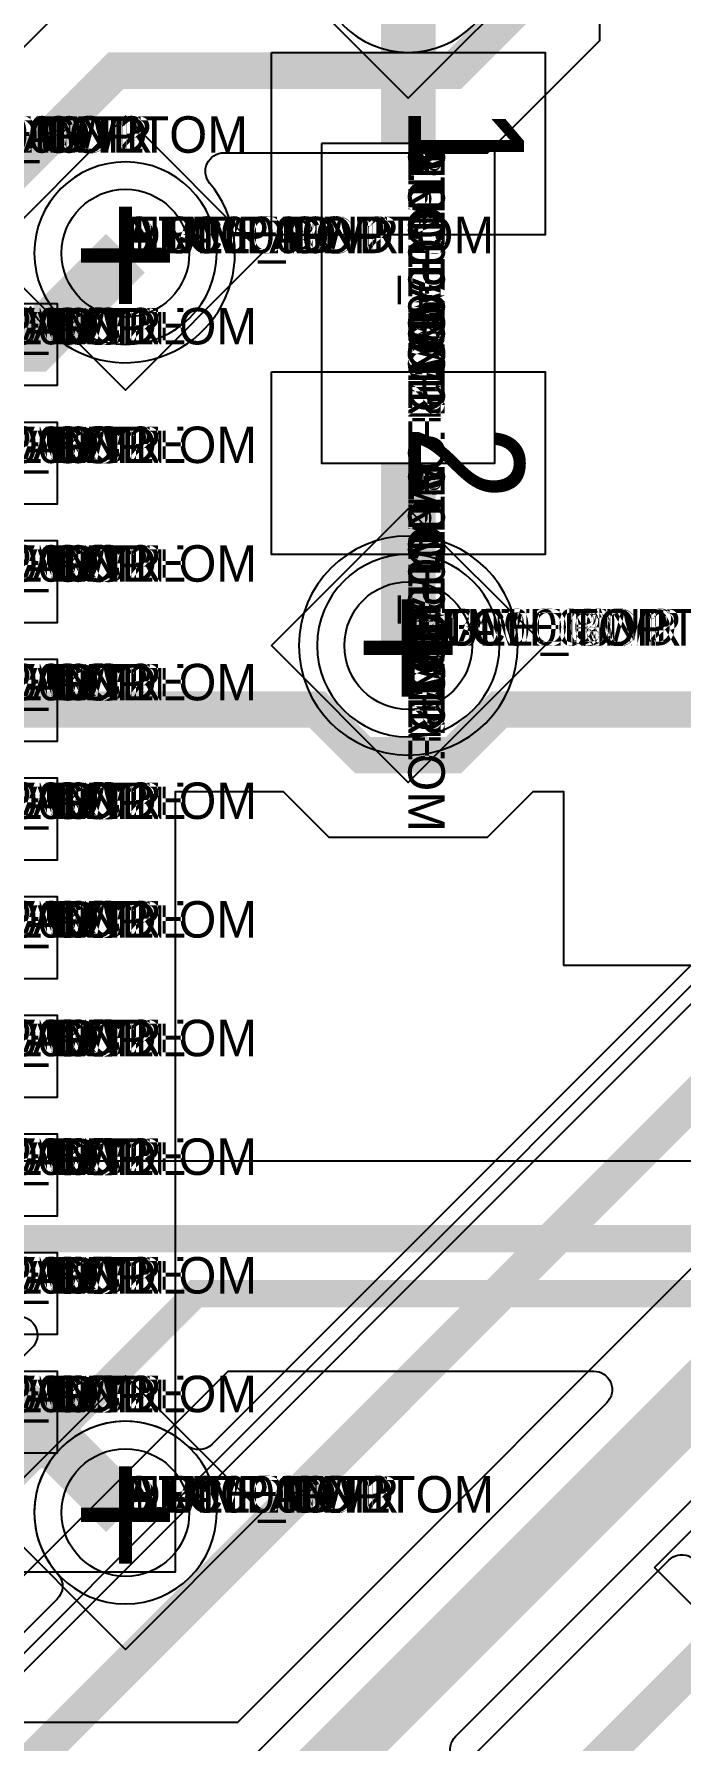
# Model space of a CAD drawing. Extents: x 0 to 323, y 0 to 320.
# Drawn here: x 98.25 to 101.79, y 79.05 to 88.4 of the extents above; entities that cross this region are included whole.
import ezdxf
from ezdxf.enums import TextEntityAlignment as Align

# ---------------------------------------------------------------- set-up
doc = ezdxf.new("R2010")
doc.units = 0
doc.header["$MEASUREMENT"] = 0
doc.layers.get('0').update_dxf_attribs({"linetype": 'CONTINUOUS'})
for name, color, linetype in [('CDN_FIGURES', 7, 'CONTINUOUS'), ('ETCH_BOTTOM', 7, 'CONTINUOUS'), ('ETCH_GND', 3, 'CONTINUOUS'), ('ETCH_INT1', 4, 'CONTINUOUS'), ('ETCH_INT2', 5, 'CONTINUOUS'), ('ETCH_PWR', 6, 'CONTINUOUS'), ('ETCH_TOP', 2, 'CONTINUOUS'), ('MANUFACTURING_NCLEGEND-1-6', 8, 'CONTINUOUS'), ('PACKAGE_GEOMETRY_ASSEMBLY_TOP', 11, 'CONTINUOUS'), ('PACKAGE_GEOMETRY_PIN_NUMBER', 9, 'CONTINUOUS')]:
    doc.layers.add(name, color=color, linetype=linetype)

# ---------------------------------------------------------------- blocks, each defined once
blk = doc.blocks.new('FIGURE_DIAMOND')
at = {"layer": 'CDN_FIGURES'}
blk.add_lwpolyline([(-0.5, 0), (0, 0.5), (0.5, 0), (0, -0.5)], close=True, dxfattribs=at)
blk = doc.blocks.new('PAD_INFO')
for tag in ['SHAPE_TYPE', 'PAD_HEIGHT', 'PAD_LAYER', 'PAD_TYPE', 'PAD_WIDTH']:
    blk.add_attdef(tag, (0, 0), '', height=0.2)
at = {"flags": 2}
blk.add_attdef('CDN_TYPE', (0, 0), '', height=0.2, dxfattribs=at)
blk = doc.blocks.new('DRILL_INFO')
at = {"flags": 2}
blk.add_attdef('CDN_TYPE', (0, 0), '', height=0.2, dxfattribs=at)
for tag in ['FSHAPE', 'FCHAR', 'DRILL_HEIGHT', 'DIAMETER', 'PLATED', 'DRILL_WIDTH']:
    blk.add_attdef(tag, (0, 0), '', height=0.2)
blk = doc.blocks.new('VIA0700X0300')
at = {"layer": 'ETCH_BOTTOM'}
blk.add_circle((0, 0), 0.35, dxfattribs=at)
at = {"layer": 'ETCH_GND'}
blk.add_circle((0, 0), 0.35, dxfattribs=at)
at = {"layer": 'ETCH_INT1'}
blk.add_circle((0, 0), 0.35, dxfattribs=at)
at = {"layer": 'ETCH_INT2'}
blk.add_circle((0, 0), 0.35, dxfattribs=at)
at = {"layer": 'ETCH_PWR'}
blk.add_circle((0, 0), 0.35, dxfattribs=at)
at = {"layer": 'ETCH_TOP'}
blk.add_circle((0, 0), 0.35, dxfattribs=at)
ref = blk.add_blockref('PAD_INFO', (0, 0))
ref.add_attrib('PAD_LAYER', 'ETCH_TOP', (0, 0), dxfattribs={"height": 0.2})
ref.add_attrib('SHAPE_TYPE', 'NULL', (0, 0), dxfattribs={"height": 0.2})
ref.add_attrib('PAD_TYPE', 'ANTIPAD', (0, 0), dxfattribs={"height": 0.2})
ref.add_attrib('PAD_WIDTH', '0.000000', (0, 0), dxfattribs={"height": 0.2})
ref.add_attrib('PAD_HEIGHT', '0.000000', (0, 0), dxfattribs={"height": 0.2})
ref = blk.add_blockref('PAD_INFO', (0, 0))
ref.add_attrib('PAD_LAYER', 'ETCH_GND', (0, 0), dxfattribs={"height": 0.2})
ref.add_attrib('SHAPE_TYPE', 'NULL', (0, 0), dxfattribs={"height": 0.2})
ref.add_attrib('PAD_TYPE', 'ANTIPAD', (0, 0), dxfattribs={"height": 0.2})
ref.add_attrib('PAD_WIDTH', '0.000000', (0, 0), dxfattribs={"height": 0.2})
ref.add_attrib('PAD_HEIGHT', '0.000000', (0, 0), dxfattribs={"height": 0.2})
ref = blk.add_blockref('PAD_INFO', (0, 0))
ref.add_attrib('PAD_LAYER', 'ETCH_INT1', (0, 0), dxfattribs={"height": 0.2})
ref.add_attrib('SHAPE_TYPE', 'NULL', (0, 0), dxfattribs={"height": 0.2})
ref.add_attrib('PAD_TYPE', 'ANTIPAD', (0, 0), dxfattribs={"height": 0.2})
ref.add_attrib('PAD_WIDTH', '0.000000', (0, 0), dxfattribs={"height": 0.2})
ref.add_attrib('PAD_HEIGHT', '0.000000', (0, 0), dxfattribs={"height": 0.2})
ref = blk.add_blockref('PAD_INFO', (0, 0))
ref.add_attrib('PAD_LAYER', 'ETCH_INT2', (0, 0), dxfattribs={"height": 0.2})
ref.add_attrib('SHAPE_TYPE', 'NULL', (0, 0), dxfattribs={"height": 0.2})
ref.add_attrib('PAD_TYPE', 'ANTIPAD', (0, 0), dxfattribs={"height": 0.2})
ref.add_attrib('PAD_WIDTH', '0.000000', (0, 0), dxfattribs={"height": 0.2})
ref.add_attrib('PAD_HEIGHT', '0.000000', (0, 0), dxfattribs={"height": 0.2})
ref = blk.add_blockref('PAD_INFO', (0, 0))
ref.add_attrib('PAD_LAYER', 'ETCH_PWR', (0, 0), dxfattribs={"height": 0.2})
ref.add_attrib('SHAPE_TYPE', 'NULL', (0, 0), dxfattribs={"height": 0.2})
ref.add_attrib('PAD_TYPE', 'ANTIPAD', (0, 0), dxfattribs={"height": 0.2})
ref.add_attrib('PAD_WIDTH', '0.000000', (0, 0), dxfattribs={"height": 0.2})
ref.add_attrib('PAD_HEIGHT', '0.000000', (0, 0), dxfattribs={"height": 0.2})
ref = blk.add_blockref('PAD_INFO', (0, 0))
ref.add_attrib('PAD_LAYER', 'ETCH_BOTTOM', (0, 0), dxfattribs={"height": 0.2})
ref.add_attrib('SHAPE_TYPE', 'NULL', (0, 0), dxfattribs={"height": 0.2})
ref.add_attrib('PAD_TYPE', 'ANTIPAD', (0, 0), dxfattribs={"height": 0.2})
ref.add_attrib('PAD_WIDTH', '0.000000', (0, 0), dxfattribs={"height": 0.2})
ref.add_attrib('PAD_HEIGHT', '0.000000', (0, 0), dxfattribs={"height": 0.2})
ref = blk.add_blockref('PAD_INFO', (0, 0))
ref.add_attrib('PAD_LAYER', 'ETCH_TOP', (0, 0), dxfattribs={"height": 0.2})
ref.add_attrib('SHAPE_TYPE', 'NULL', (0, 0), dxfattribs={"height": 0.2})
ref.add_attrib('PAD_TYPE', 'THERMAL', (0, 0), dxfattribs={"height": 0.2})
ref.add_attrib('PAD_WIDTH', '0.000000', (0, 0), dxfattribs={"height": 0.2})
ref.add_attrib('PAD_HEIGHT', '0.000000', (0, 0), dxfattribs={"height": 0.2})
ref = blk.add_blockref('PAD_INFO', (0, 0))
ref.add_attrib('PAD_LAYER', 'ETCH_GND', (0, 0), dxfattribs={"height": 0.2})
ref.add_attrib('SHAPE_TYPE', 'NULL', (0, 0), dxfattribs={"height": 0.2})
ref.add_attrib('PAD_TYPE', 'THERMAL', (0, 0), dxfattribs={"height": 0.2})
ref.add_attrib('PAD_WIDTH', '0.000000', (0, 0), dxfattribs={"height": 0.2})
ref.add_attrib('PAD_HEIGHT', '0.000000', (0, 0), dxfattribs={"height": 0.2})
ref = blk.add_blockref('PAD_INFO', (0, 0))
ref.add_attrib('PAD_LAYER', 'ETCH_INT1', (0, 0), dxfattribs={"height": 0.2})
ref.add_attrib('SHAPE_TYPE', 'NULL', (0, 0), dxfattribs={"height": 0.2})
ref.add_attrib('PAD_TYPE', 'THERMAL', (0, 0), dxfattribs={"height": 0.2})
ref.add_attrib('PAD_WIDTH', '0.000000', (0, 0), dxfattribs={"height": 0.2})
ref.add_attrib('PAD_HEIGHT', '0.000000', (0, 0), dxfattribs={"height": 0.2})
ref = blk.add_blockref('PAD_INFO', (0, 0))
ref.add_attrib('PAD_LAYER', 'ETCH_INT2', (0, 0), dxfattribs={"height": 0.2})
ref.add_attrib('SHAPE_TYPE', 'NULL', (0, 0), dxfattribs={"height": 0.2})
ref.add_attrib('PAD_TYPE', 'THERMAL', (0, 0), dxfattribs={"height": 0.2})
ref.add_attrib('PAD_WIDTH', '0.000000', (0, 0), dxfattribs={"height": 0.2})
ref.add_attrib('PAD_HEIGHT', '0.000000', (0, 0), dxfattribs={"height": 0.2})
ref = blk.add_blockref('PAD_INFO', (0, 0))
ref.add_attrib('PAD_LAYER', 'ETCH_PWR', (0, 0), dxfattribs={"height": 0.2})
ref.add_attrib('SHAPE_TYPE', 'NULL', (0, 0), dxfattribs={"height": 0.2})
ref.add_attrib('PAD_TYPE', 'THERMAL', (0, 0), dxfattribs={"height": 0.2})
ref.add_attrib('PAD_WIDTH', '0.000000', (0, 0), dxfattribs={"height": 0.2})
ref.add_attrib('PAD_HEIGHT', '0.000000', (0, 0), dxfattribs={"height": 0.2})
ref = blk.add_blockref('PAD_INFO', (0, 0))
ref.add_attrib('PAD_LAYER', 'ETCH_BOTTOM', (0, 0), dxfattribs={"height": 0.2})
ref.add_attrib('SHAPE_TYPE', 'NULL', (0, 0), dxfattribs={"height": 0.2})
ref.add_attrib('PAD_TYPE', 'THERMAL', (0, 0), dxfattribs={"height": 0.2})
ref.add_attrib('PAD_WIDTH', '0.000000', (0, 0), dxfattribs={"height": 0.2})
ref.add_attrib('PAD_HEIGHT', '0.000000', (0, 0), dxfattribs={"height": 0.2})
ref = blk.add_blockref('PAD_INFO', (0, 0))
ref.add_attrib('PAD_LAYER', 'ETCH_TOP', (0, 0), dxfattribs={"height": 0.2})
ref.add_attrib('SHAPE_TYPE', 'CIRCLE', (0, 0), dxfattribs={"height": 0.2})
ref.add_attrib('PAD_TYPE', 'REGULAR', (0, 0), dxfattribs={"height": 0.2})
ref.add_attrib('PAD_WIDTH', '0.700000', (0, 0), dxfattribs={"height": 0.2})
ref.add_attrib('PAD_HEIGHT', '0.700000', (0, 0), dxfattribs={"height": 0.2})
ref = blk.add_blockref('PAD_INFO', (0, 0))
ref.add_attrib('PAD_LAYER', 'ETCH_GND', (0, 0), dxfattribs={"height": 0.2})
ref.add_attrib('SHAPE_TYPE', 'CIRCLE', (0, 0), dxfattribs={"height": 0.2})
ref.add_attrib('PAD_TYPE', 'REGULAR', (0, 0), dxfattribs={"height": 0.2})
ref.add_attrib('PAD_WIDTH', '0.700000', (0, 0), dxfattribs={"height": 0.2})
ref.add_attrib('PAD_HEIGHT', '0.700000', (0, 0), dxfattribs={"height": 0.2})
ref = blk.add_blockref('PAD_INFO', (0, 0))
ref.add_attrib('PAD_LAYER', 'ETCH_INT1', (0, 0), dxfattribs={"height": 0.2})
ref.add_attrib('SHAPE_TYPE', 'CIRCLE', (0, 0), dxfattribs={"height": 0.2})
ref.add_attrib('PAD_TYPE', 'REGULAR', (0, 0), dxfattribs={"height": 0.2})
ref.add_attrib('PAD_WIDTH', '0.700000', (0, 0), dxfattribs={"height": 0.2})
ref.add_attrib('PAD_HEIGHT', '0.700000', (0, 0), dxfattribs={"height": 0.2})
ref = blk.add_blockref('PAD_INFO', (0, 0))
ref.add_attrib('PAD_LAYER', 'ETCH_INT2', (0, 0), dxfattribs={"height": 0.2})
ref.add_attrib('SHAPE_TYPE', 'CIRCLE', (0, 0), dxfattribs={"height": 0.2})
ref.add_attrib('PAD_TYPE', 'REGULAR', (0, 0), dxfattribs={"height": 0.2})
ref.add_attrib('PAD_WIDTH', '0.700000', (0, 0), dxfattribs={"height": 0.2})
ref.add_attrib('PAD_HEIGHT', '0.700000', (0, 0), dxfattribs={"height": 0.2})
ref = blk.add_blockref('PAD_INFO', (0, 0))
ref.add_attrib('PAD_LAYER', 'ETCH_PWR', (0, 0), dxfattribs={"height": 0.2})
ref.add_attrib('SHAPE_TYPE', 'CIRCLE', (0, 0), dxfattribs={"height": 0.2})
ref.add_attrib('PAD_TYPE', 'REGULAR', (0, 0), dxfattribs={"height": 0.2})
ref.add_attrib('PAD_WIDTH', '0.700000', (0, 0), dxfattribs={"height": 0.2})
ref.add_attrib('PAD_HEIGHT', '0.700000', (0, 0), dxfattribs={"height": 0.2})
ref = blk.add_blockref('PAD_INFO', (0, 0))
ref.add_attrib('PAD_LAYER', 'ETCH_BOTTOM', (0, 0), dxfattribs={"height": 0.2})
ref.add_attrib('SHAPE_TYPE', 'CIRCLE', (0, 0), dxfattribs={"height": 0.2})
ref.add_attrib('PAD_TYPE', 'REGULAR', (0, 0), dxfattribs={"height": 0.2})
ref.add_attrib('PAD_WIDTH', '0.700000', (0, 0), dxfattribs={"height": 0.2})
ref.add_attrib('PAD_HEIGHT', '0.700000', (0, 0), dxfattribs={"height": 0.2})
ref = blk.add_blockref('DRILL_INFO', (0, 0))
ref.add_attrib('DIAMETER', '0.300000', (0, 0), dxfattribs={"height": 0.2})
ref.add_attrib('PLATED', 'PLATED', (0, 0), dxfattribs={"height": 0.2})
ref.add_attrib('FSHAPE', 'DIAMOND', (0, 0), dxfattribs={"height": 0.2})
ref.add_attrib('FCHAR', '+', (0, 0), dxfattribs={"height": 0.2})
ref.add_attrib('DRILL_WIDTH', '1.500000', (0, 0), dxfattribs={"height": 0.2})
ref.add_attrib('DRILL_HEIGHT', '1.500000', (0, 0), dxfattribs={"height": 0.2})
for tag in ['CDN_TYPE', 'PIN']:
    blk.add_attdef(tag, (0, 0), '', height=0.2)
at = {"flags": 2}
for tag in ['PSTKNAME', 'BBV']:
    blk.add_attdef(tag, (0, 0), '', height=0.2, dxfattribs=at)
blk = doc.blocks.new('RC1850X0450TS_NS')
at = {"layer": 'ETCH_TOP'}
blk.add_lwpolyline([(-0.925, -0.225), (-0.925, 0.225), (0.925, 0.225), (0.925, -0.225)], close=True, dxfattribs=at)
ref = blk.add_blockref('PAD_INFO', (0, 0))
ref.add_attrib('PAD_LAYER', 'ETCH_TOP', (0, 0), dxfattribs={"height": 0.2})
ref.add_attrib('SHAPE_TYPE', 'NULL', (0, 0), dxfattribs={"height": 0.2})
ref.add_attrib('PAD_TYPE', 'ANTIPAD', (0, 0), dxfattribs={"height": 0.2})
ref.add_attrib('PAD_WIDTH', '0.000000', (0, 0), dxfattribs={"height": 0.2})
ref.add_attrib('PAD_HEIGHT', '0.000000', (0, 0), dxfattribs={"height": 0.2})
ref = blk.add_blockref('PAD_INFO', (0, 0))
ref.add_attrib('PAD_LAYER', 'ETCH_GND', (0, 0), dxfattribs={"height": 0.2})
ref.add_attrib('SHAPE_TYPE', 'NULL', (0, 0), dxfattribs={"height": 0.2})
ref.add_attrib('PAD_TYPE', 'ANTIPAD', (0, 0), dxfattribs={"height": 0.2})
ref.add_attrib('PAD_WIDTH', '0.000000', (0, 0), dxfattribs={"height": 0.2})
ref.add_attrib('PAD_HEIGHT', '0.000000', (0, 0), dxfattribs={"height": 0.2})
ref = blk.add_blockref('PAD_INFO', (0, 0))
ref.add_attrib('PAD_LAYER', 'ETCH_INT1', (0, 0), dxfattribs={"height": 0.2})
ref.add_attrib('SHAPE_TYPE', 'NULL', (0, 0), dxfattribs={"height": 0.2})
ref.add_attrib('PAD_TYPE', 'ANTIPAD', (0, 0), dxfattribs={"height": 0.2})
ref.add_attrib('PAD_WIDTH', '0.000000', (0, 0), dxfattribs={"height": 0.2})
ref.add_attrib('PAD_HEIGHT', '0.000000', (0, 0), dxfattribs={"height": 0.2})
ref = blk.add_blockref('PAD_INFO', (0, 0))
ref.add_attrib('PAD_LAYER', 'ETCH_INT2', (0, 0), dxfattribs={"height": 0.2})
ref.add_attrib('SHAPE_TYPE', 'NULL', (0, 0), dxfattribs={"height": 0.2})
ref.add_attrib('PAD_TYPE', 'ANTIPAD', (0, 0), dxfattribs={"height": 0.2})
ref.add_attrib('PAD_WIDTH', '0.000000', (0, 0), dxfattribs={"height": 0.2})
ref.add_attrib('PAD_HEIGHT', '0.000000', (0, 0), dxfattribs={"height": 0.2})
ref = blk.add_blockref('PAD_INFO', (0, 0))
ref.add_attrib('PAD_LAYER', 'ETCH_PWR', (0, 0), dxfattribs={"height": 0.2})
ref.add_attrib('SHAPE_TYPE', 'NULL', (0, 0), dxfattribs={"height": 0.2})
ref.add_attrib('PAD_TYPE', 'ANTIPAD', (0, 0), dxfattribs={"height": 0.2})
ref.add_attrib('PAD_WIDTH', '0.000000', (0, 0), dxfattribs={"height": 0.2})
ref.add_attrib('PAD_HEIGHT', '0.000000', (0, 0), dxfattribs={"height": 0.2})
ref = blk.add_blockref('PAD_INFO', (0, 0))
ref.add_attrib('PAD_LAYER', 'ETCH_BOTTOM', (0, 0), dxfattribs={"height": 0.2})
ref.add_attrib('SHAPE_TYPE', 'NULL', (0, 0), dxfattribs={"height": 0.2})
ref.add_attrib('PAD_TYPE', 'ANTIPAD', (0, 0), dxfattribs={"height": 0.2})
ref.add_attrib('PAD_WIDTH', '0.000000', (0, 0), dxfattribs={"height": 0.2})
ref.add_attrib('PAD_HEIGHT', '0.000000', (0, 0), dxfattribs={"height": 0.2})
ref = blk.add_blockref('PAD_INFO', (0, 0))
ref.add_attrib('PAD_LAYER', 'ETCH_TOP', (0, 0), dxfattribs={"height": 0.2})
ref.add_attrib('SHAPE_TYPE', 'NULL', (0, 0), dxfattribs={"height": 0.2})
ref.add_attrib('PAD_TYPE', 'THERMAL', (0, 0), dxfattribs={"height": 0.2})
ref.add_attrib('PAD_WIDTH', '0.000000', (0, 0), dxfattribs={"height": 0.2})
ref.add_attrib('PAD_HEIGHT', '0.000000', (0, 0), dxfattribs={"height": 0.2})
ref = blk.add_blockref('PAD_INFO', (0, 0))
ref.add_attrib('PAD_LAYER', 'ETCH_GND', (0, 0), dxfattribs={"height": 0.2})
ref.add_attrib('SHAPE_TYPE', 'NULL', (0, 0), dxfattribs={"height": 0.2})
ref.add_attrib('PAD_TYPE', 'THERMAL', (0, 0), dxfattribs={"height": 0.2})
ref.add_attrib('PAD_WIDTH', '0.000000', (0, 0), dxfattribs={"height": 0.2})
ref.add_attrib('PAD_HEIGHT', '0.000000', (0, 0), dxfattribs={"height": 0.2})
ref = blk.add_blockref('PAD_INFO', (0, 0))
ref.add_attrib('PAD_LAYER', 'ETCH_INT1', (0, 0), dxfattribs={"height": 0.2})
ref.add_attrib('SHAPE_TYPE', 'NULL', (0, 0), dxfattribs={"height": 0.2})
ref.add_attrib('PAD_TYPE', 'THERMAL', (0, 0), dxfattribs={"height": 0.2})
ref.add_attrib('PAD_WIDTH', '0.000000', (0, 0), dxfattribs={"height": 0.2})
ref.add_attrib('PAD_HEIGHT', '0.000000', (0, 0), dxfattribs={"height": 0.2})
ref = blk.add_blockref('PAD_INFO', (0, 0))
ref.add_attrib('PAD_LAYER', 'ETCH_INT2', (0, 0), dxfattribs={"height": 0.2})
ref.add_attrib('SHAPE_TYPE', 'NULL', (0, 0), dxfattribs={"height": 0.2})
ref.add_attrib('PAD_TYPE', 'THERMAL', (0, 0), dxfattribs={"height": 0.2})
ref.add_attrib('PAD_WIDTH', '0.000000', (0, 0), dxfattribs={"height": 0.2})
ref.add_attrib('PAD_HEIGHT', '0.000000', (0, 0), dxfattribs={"height": 0.2})
ref = blk.add_blockref('PAD_INFO', (0, 0))
ref.add_attrib('PAD_LAYER', 'ETCH_PWR', (0, 0), dxfattribs={"height": 0.2})
ref.add_attrib('SHAPE_TYPE', 'NULL', (0, 0), dxfattribs={"height": 0.2})
ref.add_attrib('PAD_TYPE', 'THERMAL', (0, 0), dxfattribs={"height": 0.2})
ref.add_attrib('PAD_WIDTH', '0.000000', (0, 0), dxfattribs={"height": 0.2})
ref.add_attrib('PAD_HEIGHT', '0.000000', (0, 0), dxfattribs={"height": 0.2})
ref = blk.add_blockref('PAD_INFO', (0, 0))
ref.add_attrib('PAD_LAYER', 'ETCH_BOTTOM', (0, 0), dxfattribs={"height": 0.2})
ref.add_attrib('SHAPE_TYPE', 'NULL', (0, 0), dxfattribs={"height": 0.2})
ref.add_attrib('PAD_TYPE', 'THERMAL', (0, 0), dxfattribs={"height": 0.2})
ref.add_attrib('PAD_WIDTH', '0.000000', (0, 0), dxfattribs={"height": 0.2})
ref.add_attrib('PAD_HEIGHT', '0.000000', (0, 0), dxfattribs={"height": 0.2})
ref = blk.add_blockref('PAD_INFO', (0, 0))
ref.add_attrib('PAD_LAYER', 'ETCH_TOP', (0, 0), dxfattribs={"height": 0.2})
ref.add_attrib('SHAPE_TYPE', 'RECTANGLE', (0, 0), dxfattribs={"height": 0.2})
ref.add_attrib('PAD_TYPE', 'REGULAR', (0, 0), dxfattribs={"height": 0.2})
ref.add_attrib('PAD_WIDTH', '1.850000', (0, 0), dxfattribs={"height": 0.2})
ref.add_attrib('PAD_HEIGHT', '0.450000', (0, 0), dxfattribs={"height": 0.2})
ref = blk.add_blockref('PAD_INFO', (0, 0))
ref.add_attrib('PAD_LAYER', 'ETCH_GND', (0, 0), dxfattribs={"height": 0.2})
ref.add_attrib('SHAPE_TYPE', 'NULL', (0, 0), dxfattribs={"height": 0.2})
ref.add_attrib('PAD_TYPE', 'REGULAR', (0, 0), dxfattribs={"height": 0.2})
ref.add_attrib('PAD_WIDTH', '0.000000', (0, 0), dxfattribs={"height": 0.2})
ref.add_attrib('PAD_HEIGHT', '0.000000', (0, 0), dxfattribs={"height": 0.2})
ref = blk.add_blockref('PAD_INFO', (0, 0))
ref.add_attrib('PAD_LAYER', 'ETCH_INT1', (0, 0), dxfattribs={"height": 0.2})
ref.add_attrib('SHAPE_TYPE', 'NULL', (0, 0), dxfattribs={"height": 0.2})
ref.add_attrib('PAD_TYPE', 'REGULAR', (0, 0), dxfattribs={"height": 0.2})
ref.add_attrib('PAD_WIDTH', '0.000000', (0, 0), dxfattribs={"height": 0.2})
ref.add_attrib('PAD_HEIGHT', '0.000000', (0, 0), dxfattribs={"height": 0.2})
ref = blk.add_blockref('PAD_INFO', (0, 0))
ref.add_attrib('PAD_LAYER', 'ETCH_INT2', (0, 0), dxfattribs={"height": 0.2})
ref.add_attrib('SHAPE_TYPE', 'NULL', (0, 0), dxfattribs={"height": 0.2})
ref.add_attrib('PAD_TYPE', 'REGULAR', (0, 0), dxfattribs={"height": 0.2})
ref.add_attrib('PAD_WIDTH', '0.000000', (0, 0), dxfattribs={"height": 0.2})
ref.add_attrib('PAD_HEIGHT', '0.000000', (0, 0), dxfattribs={"height": 0.2})
ref = blk.add_blockref('PAD_INFO', (0, 0))
ref.add_attrib('PAD_LAYER', 'ETCH_PWR', (0, 0), dxfattribs={"height": 0.2})
ref.add_attrib('SHAPE_TYPE', 'NULL', (0, 0), dxfattribs={"height": 0.2})
ref.add_attrib('PAD_TYPE', 'REGULAR', (0, 0), dxfattribs={"height": 0.2})
ref.add_attrib('PAD_WIDTH', '0.000000', (0, 0), dxfattribs={"height": 0.2})
ref.add_attrib('PAD_HEIGHT', '0.000000', (0, 0), dxfattribs={"height": 0.2})
ref = blk.add_blockref('PAD_INFO', (0, 0))
ref.add_attrib('PAD_LAYER', 'ETCH_BOTTOM', (0, 0), dxfattribs={"height": 0.2})
ref.add_attrib('SHAPE_TYPE', 'NULL', (0, 0), dxfattribs={"height": 0.2})
ref.add_attrib('PAD_TYPE', 'REGULAR', (0, 0), dxfattribs={"height": 0.2})
ref.add_attrib('PAD_WIDTH', '0.000000', (0, 0), dxfattribs={"height": 0.2})
ref.add_attrib('PAD_HEIGHT', '0.000000', (0, 0), dxfattribs={"height": 0.2})
ref = blk.add_blockref('DRILL_INFO', (0, 0))
ref.add_attrib('DIAMETER', '0.000000', (0, 0), dxfattribs={"height": 0.2})
ref.add_attrib('PLATED', 'PLATED', (0, 0), dxfattribs={"height": 0.2})
ref.add_attrib('FSHAPE', 'NULL', (0, 0), dxfattribs={"height": 0.2})
ref.add_attrib('DRILL_WIDTH', '0.000000', (0, 0), dxfattribs={"height": 0.2})
ref.add_attrib('DRILL_HEIGHT', '0.000000', (0, 0), dxfattribs={"height": 0.2})
for tag in ['CDN_TYPE', 'PIN']:
    blk.add_attdef(tag, (0, 0), '', height=0.2)
at = {"flags": 2}
for tag in ['PSTKNAME', 'BBV']:
    blk.add_attdef(tag, (0, 0), '', height=0.2, dxfattribs=at)
blk = doc.blocks.new('F152')
at = {"layer": 'ETCH_TOP'}
for p in [(5.75, 0), (5.75, -0.65), (5.75, -1.3), (5.75, -2.6), (5.75, -4.55), (5.75, -5.2), (5.75, -1.95), (5.75, -3.25), (5.75, -3.9), (5.75, -5.85)]:
    blk.add_blockref('RC1850X0450TS_NS', p, dxfattribs=at)
at = {"flags": 2}
for tag in ['SYMBOL_TYPE', 'CDN_TYPE', 'REFDES']:
    blk.add_attdef(tag, (0, 0), '', height=0.2, dxfattribs=at)
blk = doc.blocks.new('RC1000X1500TS')
at = {"layer": 'ETCH_TOP'}
blk.add_lwpolyline([(-0.5, -0.75), (-0.5, 0.75), (0.5, 0.75), (0.5, -0.75)], close=True, dxfattribs=at)
ref = blk.add_blockref('PAD_INFO', (0, 0))
ref.add_attrib('PAD_LAYER', 'ETCH_TOP', (0, 0), dxfattribs={"height": 0.2})
ref.add_attrib('SHAPE_TYPE', 'NULL', (0, 0), dxfattribs={"height": 0.2})
ref.add_attrib('PAD_TYPE', 'ANTIPAD', (0, 0), dxfattribs={"height": 0.2})
ref.add_attrib('PAD_WIDTH', '0.000000', (0, 0), dxfattribs={"height": 0.2})
ref.add_attrib('PAD_HEIGHT', '0.000000', (0, 0), dxfattribs={"height": 0.2})
ref = blk.add_blockref('PAD_INFO', (0, 0))
ref.add_attrib('PAD_LAYER', 'ETCH_GND', (0, 0), dxfattribs={"height": 0.2})
ref.add_attrib('SHAPE_TYPE', 'NULL', (0, 0), dxfattribs={"height": 0.2})
ref.add_attrib('PAD_TYPE', 'ANTIPAD', (0, 0), dxfattribs={"height": 0.2})
ref.add_attrib('PAD_WIDTH', '0.000000', (0, 0), dxfattribs={"height": 0.2})
ref.add_attrib('PAD_HEIGHT', '0.000000', (0, 0), dxfattribs={"height": 0.2})
ref = blk.add_blockref('PAD_INFO', (0, 0))
ref.add_attrib('PAD_LAYER', 'ETCH_INT1', (0, 0), dxfattribs={"height": 0.2})
ref.add_attrib('SHAPE_TYPE', 'NULL', (0, 0), dxfattribs={"height": 0.2})
ref.add_attrib('PAD_TYPE', 'ANTIPAD', (0, 0), dxfattribs={"height": 0.2})
ref.add_attrib('PAD_WIDTH', '0.000000', (0, 0), dxfattribs={"height": 0.2})
ref.add_attrib('PAD_HEIGHT', '0.000000', (0, 0), dxfattribs={"height": 0.2})
ref = blk.add_blockref('PAD_INFO', (0, 0))
ref.add_attrib('PAD_LAYER', 'ETCH_INT2', (0, 0), dxfattribs={"height": 0.2})
ref.add_attrib('SHAPE_TYPE', 'NULL', (0, 0), dxfattribs={"height": 0.2})
ref.add_attrib('PAD_TYPE', 'ANTIPAD', (0, 0), dxfattribs={"height": 0.2})
ref.add_attrib('PAD_WIDTH', '0.000000', (0, 0), dxfattribs={"height": 0.2})
ref.add_attrib('PAD_HEIGHT', '0.000000', (0, 0), dxfattribs={"height": 0.2})
ref = blk.add_blockref('PAD_INFO', (0, 0))
ref.add_attrib('PAD_LAYER', 'ETCH_PWR', (0, 0), dxfattribs={"height": 0.2})
ref.add_attrib('SHAPE_TYPE', 'NULL', (0, 0), dxfattribs={"height": 0.2})
ref.add_attrib('PAD_TYPE', 'ANTIPAD', (0, 0), dxfattribs={"height": 0.2})
ref.add_attrib('PAD_WIDTH', '0.000000', (0, 0), dxfattribs={"height": 0.2})
ref.add_attrib('PAD_HEIGHT', '0.000000', (0, 0), dxfattribs={"height": 0.2})
ref = blk.add_blockref('PAD_INFO', (0, 0))
ref.add_attrib('PAD_LAYER', 'ETCH_BOTTOM', (0, 0), dxfattribs={"height": 0.2})
ref.add_attrib('SHAPE_TYPE', 'NULL', (0, 0), dxfattribs={"height": 0.2})
ref.add_attrib('PAD_TYPE', 'ANTIPAD', (0, 0), dxfattribs={"height": 0.2})
ref.add_attrib('PAD_WIDTH', '0.000000', (0, 0), dxfattribs={"height": 0.2})
ref.add_attrib('PAD_HEIGHT', '0.000000', (0, 0), dxfattribs={"height": 0.2})
ref = blk.add_blockref('PAD_INFO', (0, 0))
ref.add_attrib('PAD_LAYER', 'ETCH_TOP', (0, 0), dxfattribs={"height": 0.2})
ref.add_attrib('SHAPE_TYPE', 'NULL', (0, 0), dxfattribs={"height": 0.2})
ref.add_attrib('PAD_TYPE', 'THERMAL', (0, 0), dxfattribs={"height": 0.2})
ref.add_attrib('PAD_WIDTH', '0.000000', (0, 0), dxfattribs={"height": 0.2})
ref.add_attrib('PAD_HEIGHT', '0.000000', (0, 0), dxfattribs={"height": 0.2})
ref = blk.add_blockref('PAD_INFO', (0, 0))
ref.add_attrib('PAD_LAYER', 'ETCH_GND', (0, 0), dxfattribs={"height": 0.2})
ref.add_attrib('SHAPE_TYPE', 'NULL', (0, 0), dxfattribs={"height": 0.2})
ref.add_attrib('PAD_TYPE', 'THERMAL', (0, 0), dxfattribs={"height": 0.2})
ref.add_attrib('PAD_WIDTH', '0.000000', (0, 0), dxfattribs={"height": 0.2})
ref.add_attrib('PAD_HEIGHT', '0.000000', (0, 0), dxfattribs={"height": 0.2})
ref = blk.add_blockref('PAD_INFO', (0, 0))
ref.add_attrib('PAD_LAYER', 'ETCH_INT1', (0, 0), dxfattribs={"height": 0.2})
ref.add_attrib('SHAPE_TYPE', 'NULL', (0, 0), dxfattribs={"height": 0.2})
ref.add_attrib('PAD_TYPE', 'THERMAL', (0, 0), dxfattribs={"height": 0.2})
ref.add_attrib('PAD_WIDTH', '0.000000', (0, 0), dxfattribs={"height": 0.2})
ref.add_attrib('PAD_HEIGHT', '0.000000', (0, 0), dxfattribs={"height": 0.2})
ref = blk.add_blockref('PAD_INFO', (0, 0))
ref.add_attrib('PAD_LAYER', 'ETCH_INT2', (0, 0), dxfattribs={"height": 0.2})
ref.add_attrib('SHAPE_TYPE', 'NULL', (0, 0), dxfattribs={"height": 0.2})
ref.add_attrib('PAD_TYPE', 'THERMAL', (0, 0), dxfattribs={"height": 0.2})
ref.add_attrib('PAD_WIDTH', '0.000000', (0, 0), dxfattribs={"height": 0.2})
ref.add_attrib('PAD_HEIGHT', '0.000000', (0, 0), dxfattribs={"height": 0.2})
ref = blk.add_blockref('PAD_INFO', (0, 0))
ref.add_attrib('PAD_LAYER', 'ETCH_PWR', (0, 0), dxfattribs={"height": 0.2})
ref.add_attrib('SHAPE_TYPE', 'NULL', (0, 0), dxfattribs={"height": 0.2})
ref.add_attrib('PAD_TYPE', 'THERMAL', (0, 0), dxfattribs={"height": 0.2})
ref.add_attrib('PAD_WIDTH', '0.000000', (0, 0), dxfattribs={"height": 0.2})
ref.add_attrib('PAD_HEIGHT', '0.000000', (0, 0), dxfattribs={"height": 0.2})
ref = blk.add_blockref('PAD_INFO', (0, 0))
ref.add_attrib('PAD_LAYER', 'ETCH_BOTTOM', (0, 0), dxfattribs={"height": 0.2})
ref.add_attrib('SHAPE_TYPE', 'NULL', (0, 0), dxfattribs={"height": 0.2})
ref.add_attrib('PAD_TYPE', 'THERMAL', (0, 0), dxfattribs={"height": 0.2})
ref.add_attrib('PAD_WIDTH', '0.000000', (0, 0), dxfattribs={"height": 0.2})
ref.add_attrib('PAD_HEIGHT', '0.000000', (0, 0), dxfattribs={"height": 0.2})
ref = blk.add_blockref('PAD_INFO', (0, 0))
ref.add_attrib('PAD_LAYER', 'ETCH_GND', (0, 0), dxfattribs={"height": 0.2})
ref.add_attrib('SHAPE_TYPE', 'NULL', (0, 0), dxfattribs={"height": 0.2})
ref.add_attrib('PAD_TYPE', 'REGULAR', (0, 0), dxfattribs={"height": 0.2})
ref.add_attrib('PAD_WIDTH', '0.000000', (0, 0), dxfattribs={"height": 0.2})
ref.add_attrib('PAD_HEIGHT', '0.000000', (0, 0), dxfattribs={"height": 0.2})
ref = blk.add_blockref('PAD_INFO', (0, 0))
ref.add_attrib('PAD_LAYER', 'ETCH_INT1', (0, 0), dxfattribs={"height": 0.2})
ref.add_attrib('SHAPE_TYPE', 'NULL', (0, 0), dxfattribs={"height": 0.2})
ref.add_attrib('PAD_TYPE', 'REGULAR', (0, 0), dxfattribs={"height": 0.2})
ref.add_attrib('PAD_WIDTH', '0.000000', (0, 0), dxfattribs={"height": 0.2})
ref.add_attrib('PAD_HEIGHT', '0.000000', (0, 0), dxfattribs={"height": 0.2})
ref = blk.add_blockref('PAD_INFO', (0, 0))
ref.add_attrib('PAD_LAYER', 'ETCH_INT2', (0, 0), dxfattribs={"height": 0.2})
ref.add_attrib('SHAPE_TYPE', 'NULL', (0, 0), dxfattribs={"height": 0.2})
ref.add_attrib('PAD_TYPE', 'REGULAR', (0, 0), dxfattribs={"height": 0.2})
ref.add_attrib('PAD_WIDTH', '0.000000', (0, 0), dxfattribs={"height": 0.2})
ref.add_attrib('PAD_HEIGHT', '0.000000', (0, 0), dxfattribs={"height": 0.2})
ref = blk.add_blockref('PAD_INFO', (0, 0))
ref.add_attrib('PAD_LAYER', 'ETCH_PWR', (0, 0), dxfattribs={"height": 0.2})
ref.add_attrib('SHAPE_TYPE', 'NULL', (0, 0), dxfattribs={"height": 0.2})
ref.add_attrib('PAD_TYPE', 'REGULAR', (0, 0), dxfattribs={"height": 0.2})
ref.add_attrib('PAD_WIDTH', '0.000000', (0, 0), dxfattribs={"height": 0.2})
ref.add_attrib('PAD_HEIGHT', '0.000000', (0, 0), dxfattribs={"height": 0.2})
ref = blk.add_blockref('PAD_INFO', (0, 0))
ref.add_attrib('PAD_LAYER', 'ETCH_BOTTOM', (0, 0), dxfattribs={"height": 0.2})
ref.add_attrib('SHAPE_TYPE', 'NULL', (0, 0), dxfattribs={"height": 0.2})
ref.add_attrib('PAD_TYPE', 'REGULAR', (0, 0), dxfattribs={"height": 0.2})
ref.add_attrib('PAD_WIDTH', '0.000000', (0, 0), dxfattribs={"height": 0.2})
ref.add_attrib('PAD_HEIGHT', '0.000000', (0, 0), dxfattribs={"height": 0.2})
ref = blk.add_blockref('DRILL_INFO', (0, 0))
ref.add_attrib('DIAMETER', '0.000000', (0, 0), dxfattribs={"height": 0.2})
ref.add_attrib('PLATED', 'PLATED', (0, 0), dxfattribs={"height": 0.2})
ref.add_attrib('FSHAPE', 'NULL', (0, 0), dxfattribs={"height": 0.2})
ref.add_attrib('DRILL_WIDTH', '0.000000', (0, 0), dxfattribs={"height": 0.2})
ref.add_attrib('DRILL_HEIGHT', '0.000000', (0, 0), dxfattribs={"height": 0.2})
ref = blk.add_blockref('PAD_INFO', (0, 0))
ref.add_attrib('PAD_LAYER', 'ETCH_TOP', (0, 0), dxfattribs={"height": 0.2})
ref.add_attrib('SHAPE_TYPE', 'RECTANGLE', (0, 0), dxfattribs={"height": 0.2})
ref.add_attrib('PAD_TYPE', 'REGULAR', (0, 0), dxfattribs={"height": 0.2})
ref.add_attrib('PAD_WIDTH', '1.000000', (0, 0), dxfattribs={"height": 0.2})
ref.add_attrib('PAD_HEIGHT', '1.500000', (0, 0), dxfattribs={"height": 0.2})
for tag in ['CDN_TYPE', 'PIN']:
    blk.add_attdef(tag, (0, 0), '', height=0.2)
at = {"flags": 2}
for tag in ['PSTKNAME', 'BBV']:
    blk.add_attdef(tag, (0, 0), '', height=0.2, dxfattribs=at)
blk = doc.blocks.new('F56')
at = {"layer": 'PACKAGE_GEOMETRY_ASSEMBLY_TOP'}
blk.add_lwpolyline([(0, -0.475), (1.75, -0.475), (1.75, 0.475), (0, 0.475)], close=True, dxfattribs=at)
at = {"layer": 'ETCH_TOP'}
ref = blk.add_blockref('RC1000X1500TS', (0, 0), dxfattribs=at)
ref.add_attrib('CDN_TYPE', 'PIN', (0, 0), dxfattribs={"height": 0.2})
ref.add_attrib('PIN', '1', (0, 0), dxfattribs={"height": 0.2})
ref = blk.add_blockref('RC1000X1500TS', (1.75, 0), dxfattribs=at)
ref.add_attrib('CDN_TYPE', 'PIN', (0, 0), dxfattribs={"height": 0.2})
ref.add_attrib('PIN', '2', (0, 0), dxfattribs={"height": 0.2})
at = {"flags": 2}
for tag in ['SYMBOL_TYPE', 'CDN_TYPE', 'REFDES']:
    blk.add_attdef(tag, (0, 0), '', height=0.2, dxfattribs=at)

msp = doc.modelspace()

# ---------------------------------------------------------------- linework, layer by layer
at = {"layer": 'ETCH_BOTTOM'}
for points, format in [([(44.45, 110.8, 0.15, 0.15, 0), (58.9967, 110.8, 0.15, 0.15, 0), (59.5417, 111.345, 0.15, 0.15, 0), (90.1182, 111.345, 0.15, 0.15, 0), (107.795, 93.6682, 0.15, 0.15, 0), (107.795, 85.9818, 0.15, 0.15, 0), (104.2882, 82.475, 0.15, 0.15, 0), (103.5618, 82.475, 0.15, 0.15, 0), (98.575, 77.4882, 0.15, 0.15, 0), (98.575, 75.2617, 0.15, 0.15, 0), (98.15, 74.8367, 0.15, 0.15, 0), (98.15, 68.05, 0.15, 0.15, 0), (95.275, 65.175, 0.15, 0.15, 0), (95.275, 62.425, 0.15, 0.15, 0), (95.975, 61.725, 0.15, 0.15, 0), (95.975, 61.075, 0.15, 0.15, 0), (94.915, 60.015, 0.15, 0.15, 0), (94.915, 49.2483, 0.15, 0.15, 0), (95.675, 48.4883, 0.15, 0.15, 0), (95.675, 48.0117, 0.15, 0.15, 0), (95.25, 47.5867, 0.15, 0.15, 0), (95.25, 46.6, 0.15, 0.15, 0)], "xyseb"), ([(67.1198, 110.9199), (89.9421, 110.9199), (100.6113, 100.2508, -0.513867), (100.5844, 100.0881, 1.394973), (101.3881, 99.2844, -0.513867), (101.5508, 99.3113), (106.0612, 94.8009, -0.434813), (106.056, 94.6527, 0.192837), (105.8525, 94.2555), (105.8508, 94.2373), (100.4499, 88.8364), (100.4499, 88.7378), (100.3622, 88.6501), (98.5122, 88.6501), (98.0009, 88.1388, -0.434592), (97.8527, 88.1439, 0.719488), (96.8013, 87.7085, -0.434609), (96.7002, 87.6001), (95.4856, 87.6001, -0.478266), (95.3865, 87.723, 0.874572), (94.2678, 88.1274), (94.2536, 88.1001), (71.4773, 88.1001, -0.604613)], "xyb"), ([(106.45, 94.2, 0.2, 0.2, 0), (100.9, 88.65, 0.2, 0.2, 0), (100.9, 88.5514, 0.2, 0.2, 0), (100.5486, 88.2, 0.2, 0.2, 0), (98.6986, 88.2, 0.2, 0.2, 0), (97.6486, 87.15, 0.2, 0.2, 0), (94.6514, 87.15, 0.2, 0.2, 0), (94.1514, 87.65, 0.2, 0.2, 0), (54.8986, 87.65, 0.2, 0.2, 0), (54.7986, 87.55, 0.2, 0.2, 0), (34.4514, 87.55, 0.2, 0.2, 0), (33.4, 86.4986, 0.2, 0.2, 0), (33.4, 85.4064, 0.2, 0.2, 0), (28.3936, 80.4, 0.2, 0.2, 0), (21.2964, 80.4, 0.2, 0.2, 0), (18.85, 77.9536, 0.2, 0.2, 0), (18.85, 74.81, 0.2, 0.2, 0), (14.739, 70.699, 0.2, 0.2, 0), (14.739, 69.661, 0.2, 0.2, 0)], "xyseb"), ([(98.2257, 86.908, 1.097369), (99.2114, 87.5837, -0.635346), (99.2894, 87.7499), (100.735, 87.7499), (101.3501, 88.365), (101.3501, 88.4636)], "xyb"), ([(104.05, 83.05, 0.2, 0.2, 0), (102.3486, 83.05, 0.2, 0.2, 0), (95.1486, 75.85, 0.2, 0.2, 0), (93.9014, 75.85, 0.2, 0.2, 0), (93.55, 75.4986, 0.2, 0.2, 0), (93.55, 63.9874, 0.2, 0.2, 0), (94.4, 63.1374, 0.2, 0.2, 0), (94.4, 61.5626, 0.2, 0.2, 0), (94.1, 61.2626, 0.2, 0.2, 0), (94.1, 52.5229, 0.2, 0.2, 0), (90.2, 48.6229, 0.2, 0.2, 0), (90.2, 47.877, 0.2, 0.2, 0), (90.55, 47.527, 0.2, 0.2, 0), (90.55, 43.2014, 0.2, 0.2, 0), (85.3706, 38.022, 0.2, 0.2, 0), (77.9266, 38.022, 0.2, 0.2, 0), (74.8986, 41.05, 0.2, 0.2, 0), (57.05, 41.05, 0.2, 0.2, 0), (56.45, 40.45, 0.2, 0.2, 0)], "xyseb"), ([(95.85, 62.85, 0.2, 0.2, 0), (95.85, 65.2903, 0.2, 0.2, 0), (98.475, 67.9153, 0.2, 0.2, 0), (98.475, 69.725, 0.2, 0.2, 0), (100.45, 71.7, 0.2, 0.2, 0), (100.45, 78.05, 0.2, 0.2, 0), (102.4, 80, 0.2, 0.2, 0)], "xyseb")]:
    msp.add_lwpolyline(points, format=format, dxfattribs=at)
msp.add_lwpolyline([(100.3, 85.6501, 1), (100.3, 84.4499, 1)], format="xyb", close=True, dxfattribs=at)
msp.add_lwpolyline([(102.1622, 83.5001), (94.9622, 76.3001), (93.6501, 76.3001), (93.6501, 79.1511), (90.7004, 82.1008)], dxfattribs=at)
at = {"layer": 'ETCH_GND'}
for points in [[(99.2501, 87.2, 1), (98.2499, 87.2, 1)], [(100.8001, 85.05, 1), (99.7999, 85.05, 1)]]:
    msp.add_lwpolyline(points, format="xyb", close=True, dxfattribs=at)
at = {"layer": 'ETCH_INT1'}
msp.add_lwpolyline([(114.35, 99.75), (114.35, 98.1), (113.5555, 97.3055, -0.507196), (113.3938, 97.3305, 1.365167), (112.7195, 96.6562, -0.507196), (112.7445, 96.4945), (104.95, 88.7), (104.95, 86.4), (99.2248, 80.6748, -0.386669), (99.0885, 80.6683, 0.958727), (98.3817, 79.9615, -0.386669), (98.3752, 79.8252), (94.85, 76.3), (94.8, 76.3), (94.8, 75.2), (94.6944, 75.0944), (94.6403, 75.1484), (94.6443, 75.1738, 2.559438), (94.114, 74.7512, -0.642421), (94.1784, 74.5784), (93.1, 73.5)], format="xyb", dxfattribs=at)
for points in [[(93.4232, 70.5355, -0.668179), (93.2501, 70.6072), (93.2501, 73.4378), (94.9501, 75.1378), (94.9501, 76.1878), (105.1001, 86.3378), (105.1001, 88.6378), (112.962, 96.4997), (112.9814, 96.5007, 0.383872), (113.5493, 97.0686), (113.5503, 97.088), (114.3268, 97.8645, -0.668179), (114.4999, 97.7928), (114.4999, 95.0378), (114.6137, 94.924, -0.539677), (114.5793, 94.758, 1.52294), (115.358, 93.9793, -0.539677), (115.524, 94.0137), (115.6999, 93.8378), (115.6999, 80.4878), (118.5999, 77.5878), (118.5999, 71.9501), (93.4499, 71.9501), (93.4499, 70.5622)], [(100.8001, 88.8, 1), (99.7999, 88.8, 1)], [(100.8001, 85.05, 1), (99.7999, 85.05, 1)]]:
    msp.add_lwpolyline(points, format="xyb", close=True, dxfattribs=at)
at = {"layer": 'ETCH_INT2'}
for points, format in [([(184.23, 93.5, 0.15, 0.15, 0), (169.371, 108.359, 0.15, 0.15, 0), (169.371, 108.5773, 0.15, 0.15, 0), (169.0343, 108.914, 0.15, 0.15, 0), (168.816, 108.914, 0.15, 0.15, 0), (165.765, 111.965, 0.15, 0.15, 0), (165.765, 112.366, 0.15, 0.15, 0), (164.806, 113.325, 0.15, 0.15, 0), (120.1961, 113.325, 0.15, 0.15, 0), (118.925, 112.0539, 0.15, 0.15, 0), (118.925, 109.246, 0.15, 0.15, 0), (122.575, 105.596, 0.15, 0.15, 0), (122.575, 94.5118, 0.15, 0.15, 0), (121.6132, 93.55, 0.15, 0.15, 0), (119.9, 93.55, 0.15, 0.15, 0), (108.1501, 81.8001, 0.15, 0.15, 0), (91.5369, 81.8001, 0.15, 0.15, 0), (88.225, 78.4882, 0.15, 0.15, 0), (88.225, 66.4507, 0.15, 0.15, 0), (89.046, 65.6297, 0.15, 0.15, 0), (89.046, 63.454, 0.15, 0.15, 0)], "xyseb"), ([(177.55, 97.5, 0.15, 0.15, 0), (169.175, 105.8749, 0.15, 0.15, 0), (169.175, 106.5382, 0.15, 0.15, 0), (168.8382, 106.875, 0.15, 0.15, 0), (164.9383, 110.775, 0.15, 0.15, 0), (164.174, 110.775, 0.15, 0.15, 0), (163.515, 111.434, 0.15, 0.15, 0), (163.515, 111.436, 0.15, 0.15, 0), (161.926, 113.025, 0.15, 0.15, 0), (121.8961, 113.025, 0.15, 0.15, 0), (120.925, 112.0539, 0.15, 0.15, 0), (120.925, 108.175, 0.15, 0.15, 0), (123.825, 105.275, 0.15, 0.15, 0), (123.825, 95.2118, 0.15, 0.15, 0), (121.2132, 92.6, 0.15, 0.15, 0), (119.55, 92.6, 0.15, 0.15, 0), (108.45, 81.5, 0.15, 0.15, 0), (99.1368, 81.5, 0.15, 0.15, 0), (89.275, 71.6382, 0.15, 0.15, 0), (89.275, 65.825, 0.15, 0.15, 0), (89.996, 65.104, 0.15, 0.15, 0), (89.996, 62.954, 0.15, 0.15, 0)], "xyseb"), ([(121.9, 111.65, 0.15, 0.15, 0), (121.9, 111.029, 0.15, 0.15, 0), (122.625, 110.304, 0.15, 0.15, 0), (122.875, 110.0538, 0.15, 0.15, 0), (122.875, 106.6493, 0.15, 0.15, 0), (124.125, 105.3993, 0.15, 0.15, 0), (124.125, 95.0875, 0.15, 0.15, 0), (117.3125, 88.275, 0.15, 0.15, 0), (115.6493, 88.275, 0.15, 0.15, 0), (108.2743, 80.9, 0.15, 0.15, 0), (101.9868, 80.9, 0.15, 0.15, 0), (96.625, 75.5382, 0.15, 0.15, 0), (96.625, 75.3618, 0.15, 0.15, 0), (91.9882, 70.725, 0.15, 0.15, 0), (90.5618, 70.725, 0.15, 0.15, 0), (89.575, 69.7382, 0.15, 0.15, 0), (89.575, 66.8618, 0.15, 0.15, 0), (90.9078, 65.529, 0.15, 0.15, 0), (90.9382, 65.529, 0.15, 0.15, 0), (91.275, 65.1922, 0.15, 0.15, 0), (91.275, 62.0383, 0.15, 0.15, 0), (96.875, 56.4383, 0.15, 0.15, 0), (96.875, 46.025, 0.15, 0.15, 0), (91.05, 40.2, 0.15, 0.15, 0)], "xyseb"), ([(77.1679, 92.03), (87.7878, 102.6499), (112.6929, 102.6499), (121.0929, 94.2499), (121.4671, 94.2499, -0.668179), (121.5388, 94.0768), (121.4371, 93.9751), (119.7239, 93.9751), (107.974, 82.2252), (91.3608, 82.2252), (87.7999, 78.6643), (87.7999, 66.2746), (88.6209, 65.4536), (88.6209, 64.259, -0.668179), (88.4478, 64.1873), (80.935, 71.7001)], "xyb"), ([(92.1643, 70.2999), (97.0501, 75.1857), (97.0501, 75.3621), (98.8701, 77.1821, -0.437934), (99.019, 77.1761, 1.08428), (99.7239, 77.881, -0.437934), (99.7179, 78.0299), (101.7277, 80.0397, -0.64907), (101.9006, 79.9734, 1.367999), (102.792, 80.3105, -0.627269), (102.8715, 80.4749), (108.4504, 80.4749), (115.8254, 87.8499), (117.3671, 87.8499, -0.668179), (117.4388, 87.6768), (114.6799, 84.9179, -0.437934), (114.531, 84.9239, 1.08428), (113.8261, 84.219, -0.437934), (113.8321, 84.0701), (99.2121, 69.4501)], "xyb")]:
    msp.add_lwpolyline(points, format=format, dxfattribs=at)
for points in [[(98.75, 87.7001, 1), (98.75, 86.6999, 1)], [(100.3, 85.5501, 1), (100.3, 84.5499, 1)], [(88.8499, 66.6718, -0.668179), (88.6768, 66.6001), (88.6501, 66.6268), (88.6501, 78.3121), (89.2201, 78.8821, -0.437934), (89.369, 78.8761, 1.08428), (90.0739, 79.581, -0.437934), (90.0679, 79.7299), (91.713, 81.375), (98.1658, 81.375, -0.668179), (98.2375, 81.2019), (88.8499, 71.8143)], [(89.8732, 70.6376, -0.668179), (89.7001, 70.7093), (89.7001, 71.4621), (99.3129, 81.0749), (101.3157, 81.0749, -0.668179), (101.3874, 80.9018), (96.1999, 75.7143), (96.1999, 75.5379), (91.8121, 71.1501), (90.3857, 71.1501)]]:
    msp.add_lwpolyline(points, format="xyb", close=True, dxfattribs=at)
at = {"layer": 'ETCH_PWR'}
for points in [[(100.8001, 88.8, 1), (99.7999, 88.8, 1)], [(99.2501, 87.2, 1), (98.2499, 87.2, 1)], [(99.2501, 80.3, 1), (98.2499, 80.3, 1)]]:
    msp.add_lwpolyline(points, format="xyb", close=True, dxfattribs=at)
at = {"layer": 'ETCH_TOP'}
for points, format in [([(93.85, 78.7, 0.2, 0.2, 0), (99.55, 78.7, 0.2, 0.2, 0), (102.6, 81.75, 0.2, 0.2, 0), (103.5986, 81.75, 0.2, 0.2, 0), (105.15, 83.3014, 0.2, 0.2, 0), (105.15, 93.9036, 0.2, 0.2, 0), (109.3464, 98.1, 0.2, 0.2, 0), (113.3014, 98.1, 0.2, 0.2, 0), (116.3014, 95.1, 0.2, 0.2, 0), (119.45, 95.1, 0.2, 0.2, 0), (119.45, 95.85, 0.2, 0.2, 0)], "xyseb"), ([(100.3, 87.8, 0.3, 0.3, 0), (100.3, 88.8, 0.3, 0.3, 0)], "xyseb"), ([(97.45, 86.7, 0.3, 0.3, 0), (98.25, 86.7, 0.3, 0.3, 0), (98.75, 87.2, 0.3, 0.3, 0)], "xyseb"), ([(100.3, 86.05, 0.3, 0.3, 0), (100.3, 85.05, 0.3, 0.3, 0)], "xyseb"), ([(102.3, 84.7, 0.2, 0.2, 0), (100.7986, 84.7, 0.2, 0.2, 0), (100.5486, 84.45, 0.2, 0.2, 0), (100.0514, 84.45, 0.2, 0.2, 0), (99.8014, 84.7, 0.2, 0.2, 0), (97.5, 84.7, 0.2, 0.2, 0), (97.45, 84.75, 0.2, 0.2, 0)], "xyseb"), ([(95.8749, 79.9749), (99.0251, 79.9749), (99.0251, 84.2499), (99.615, 84.2499), (99.865, 83.9999), (100.735, 83.9999), (100.985, 84.2499), (101.1499, 84.2499), (101.1499, 83.2999), (103.4671, 83.2999, -0.489187)], "xyb"), ([(102.8136, 78.9001), (100.6314, 78.9001, -0.668179), (100.5597, 79.0732), (102.7864, 81.2999)], "xyb"), ([(97.45, 80.85, 0.3, 0.3, 0), (98.2, 80.85, 0.3, 0.3, 0), (98.75, 80.3, 0.3, 0.3, 0)], "xyseb")]:
    msp.add_lwpolyline(points, format=format, dxfattribs=at)
msp.add_lwpolyline([(102.4136, 82.2001), (99.3636, 79.1501), (95.2501, 79.1501)], dxfattribs=at)

# ---------------------------------------------------------------- block references
at = {"rotation": 270}
msp.add_blockref('F56', (100.3, 87.8), dxfattribs=at)
msp.add_blockref('F152', (91.7, 86.7))
at = {"layer": 'ETCH_TOP'}
for p in [(97.4, 87.75), (98.75, 87.2), (100.3, 85.05), (98.75, 80.3)]:
    msp.add_blockref('VIA0700X0300', p, dxfattribs=at)
at = {"layer": 'MANUFACTURING_NCLEGEND-1-6', "xscale": 1.5, "yscale": 1.5}
for p in [(100.3, 88.8), (98.75, 87.2), (100.3, 85.05), (98.75, 80.3), (102.4, 80)]:
    msp.add_blockref('FIGURE_DIAMOND', p, dxfattribs=at)

# ---------------------------------------------------------------- texts
at = {"layer": 'MANUFACTURING_NCLEGEND-1-6'}
for p in [(98.75, 87.2), (100.3, 85.05), (98.75, 80.3)]:
    msp.add_text('+', height=0.75, dxfattribs=at).set_placement(p, align=Align.MIDDLE_CENTER)
at = {"layer": 'PACKAGE_GEOMETRY_PIN_NUMBER', "width": 0.88}
for s, p in [('1', (100.3, 87.8)), ('2', (100.3, 86.05))]:
    msp.add_text(s, height=0.635, rotation=270, dxfattribs=at).set_placement(p, align=Align.CENTER)

doc.saveas('drawing.dxf')
